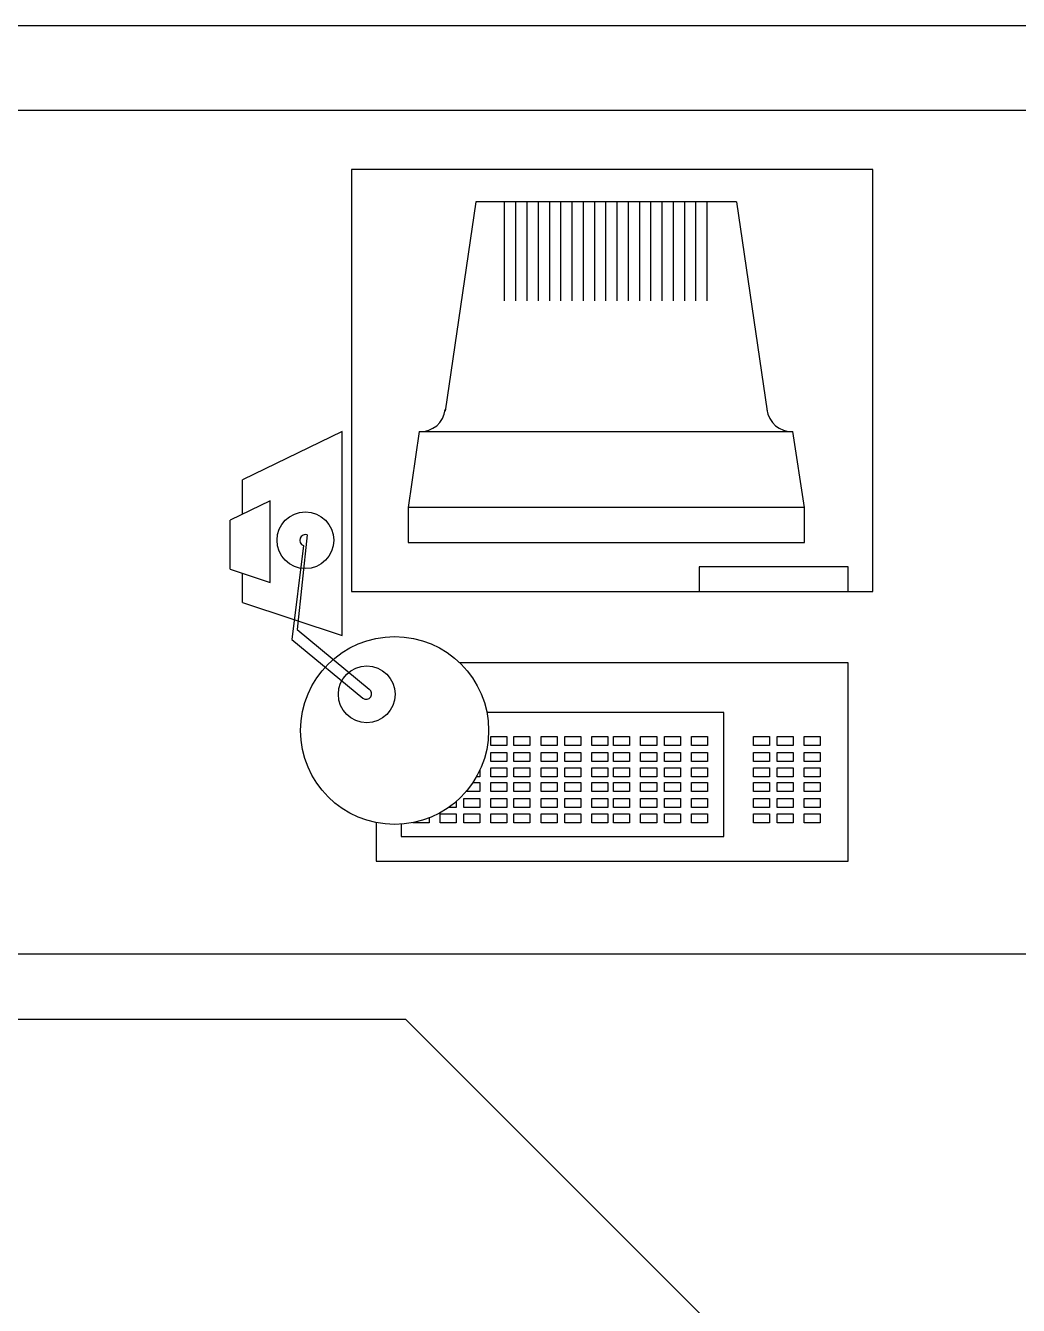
# Model space of a CAD drawing. Header units: millimetres. Extents: x -12161372 to 46643, y -9506984 to 15358.
# Drawn here: x -7529969 to -4625198, y -4633658 to -887861 of the extents above; entities that cross this region are included whole.
import ezdxf

# ---------------------------------------------------------------- set-up
doc = ezdxf.new("R2010")
doc.units = ezdxf.units.MM
doc.layers.add('GRID', color=7, linetype='Continuous', plot=False)

msp = doc.modelspace()

# ---------------------------------------------------------------- linework, layer by layer
at = {"layer": 'GRID'}
for p, q in [((-5050743.713, -1309411.971), (-6576098.14, -1309411.971)), ((-6576098.14, -1309411.971), (-6576098.14, -2544222.698)), ((-5050743.713, -2544222.698), (-5050743.713, -1309411.971)), ((-6213022.44, -1403860.798), (-6302716.365, -2016184.56)), ((-5449915.757, -1403860.798), (-6213022.44, -1403860.798)), ((-6129333.444, -1403860.798), (-6129333.444, -1692981.126)), ((-6096400.024, -1403860.798), (-6096400.024, -1692981.126)), ((-6063466.604, -1403860.798), (-6063466.604, -1692981.126)), ((-6030533.183, -1403860.798), (-6030533.183, -1692981.126)), ((-5997599.763, -1403860.798), (-5997599.763, -1692981.126)), ((-5964666.343, -1403860.798), (-5964666.343, -1692981.126)), ((-5931732.922, -1403860.798), (-5931732.922, -1692981.126)), ((-5898799.502, -1403860.798), (-5898799.502, -1692981.126)), ((-5865866.082, -1403860.798), (-5865866.082, -1692981.126)), ((-5832932.662, -1403860.798), (-5832932.662, -1692981.126)), ((-5799999.241, -1403860.798), (-5799999.241, -1692981.126)), ((-5767065.821, -1403860.798), (-5767065.821, -1692981.126)), ((-5767065.821, -1403860.798), (-5767065.821, -1692981.126)), ((-5734132.401, -1403860.798), (-5734132.401, -1692981.126)), ((-5701198.98, -1403860.798), (-5701198.98, -1692981.126)), ((-5668265.56, -1403860.798), (-5668265.56, -1692981.126)), ((-5635332.14, -1403860.798), (-5635332.14, -1692981.126)), ((-5602398.72, -1403860.798), (-5602398.72, -1692981.126)), ((-5569465.299, -1403860.798), (-5569465.299, -1692981.126)), ((-5536531.879, -1403860.798), (-5536531.879, -1692981.126)), ((-5449915.757, -1403860.798), (-5360221.832, -2016184.56)), ((-6604072.694, -2076225.754), (-6895703.15, -2217633.919)), ((-6604072.694, -2672912.047), (-6604072.694, -2076225.754)), ((-6378068.848, -2076142.755), (-6410613.614, -2298319.826)), ((-6378068.848, -2076142.755), (-5284869.349, -2076142.755)), ((-5251357.22, -2298319.826), (-5284869.349, -2076142.755)), ((-6895703.15, -2318055.133), (-6895703.15, -2217633.919)), ((-6814647.619, -2278752.263), (-6931299.802, -2335315.529)), ((-6814647.619, -2517426.78), (-6814647.619, -2278752.263)), ((-5251357.22, -2298319.826), (-6410613.614, -2298319.826)), ((-6410613.614, -2298319.826), (-6410613.614, -2401025.653)), ((-5251357.22, -2401025.653), (-5251357.22, -2298319.826)), ((-6931299.802, -2478943.492), (-6931299.802, -2335315.529)), ((-6705683.06, -2378724.591), (-6735630.513, -2655032.297)), ((-6717074.435, -2409625.186), (-6751018.428, -2684459.584)), ((-6410613.614, -2401025.653), (-5251357.22, -2401025.653)), ((-5123379.638, -2471586.773), (-5559195.189, -2471586.773)), ((-5559195.189, -2471586.773), (-5559195.189, -2544222.698)), ((-5123379.638, -2544222.698), (-5123379.638, -2471586.773)), ((-6931299.802, -2478943.492), (-6814647.619, -2517426.78)), ((-6895703.15, -2576703.826), (-6895703.15, -2490686.746)), ((-6576098.14, -2544222.698), (-5050743.713, -2544222.698)), ((-6895703.15, -2576703.826), (-6604072.694, -2672912.047)), ((-6735630.513, -2655032.297), (-6524393.763, -2829781.344)), ((-6751018.428, -2684459.584), (-6543271.88, -2856767.023)), ((-5123708.275, -2752630.3), (-6259810.522, -2752630.3)), ((-5123708.275, -3333717.701), (-5123708.275, -2752630.3)), ((-5486887.901, -2897902.15), (-6180412.426, -2897902.15)), ((-5486887.901, -3261081.776), (-5486887.901, -2897902.15)), ((-6503790.852, -3220796.403), (-6503790.852, -3333717.701)), ((-6431154.927, -3225396.404), (-6431154.927, -3261081.776)), ((-6431154.927, -3261081.776), (-5486887.901, -3261081.776)), ((-6503790.852, -3333717.701), (-5123708.275, -3333717.701)), ((-6417566.335, -3797207.58), (-5447784.225, -4766243.428))]:
    msp.add_line(p, q, dxfattribs=at)
for points in [[(-6417566.335, -3797207.58), (-12122580.311, -3797207.58, -0.4142135624), (-12161371.596, -3758416.296), (-12161371.596, -926652.536, -0.4142135624), (-12122580.311, -887861.252), (-5408992.941, -887861.252)], [(-5408992.941, -887861.252), (-2577229.181, -887861.252, -0.4142135624), (-2538437.897, -926652.536), (-2538437.897, -9316677.661, -0.4142135624), (-2577229.181, -9355468.945), (-3866926.52, -9355468.945)], [(-4073215.44, -3605291.001), (-8916716.396, -3605291.001, -0.4142135624), (-8949649.817, -3572357.581), (-8949649.817, -1168217.9, -0.4142135624), (-8916716.396, -1135284.48), (-3216946.512, -1135284.48)]]:
    msp.add_lwpolyline(points, format="xyb", dxfattribs=at)
for points in [[(-6121514.569, -2995124.439), (-6168368.814, -2995124.439), (-6168368.814, -2968658.146), (-6121514.569, -2968658.146)], [(-6054289.226, -2995124.439), (-6101143.47, -2995124.439), (-6101143.47, -2968658.146), (-6054289.226, -2968658.146)], [(-5974840.685, -2995124.439), (-6021694.929, -2995124.439), (-6021694.929, -2968658.146), (-5974840.685, -2968658.146)], [(-5905577.992, -2995124.439), (-5952432.237, -2995124.439), (-5952432.237, -2968658.146), (-5905577.992, -2968658.146)], [(-5826129.451, -2995124.439), (-5872983.696, -2995124.439), (-5872983.696, -2968658.146), (-5826129.451, -2968658.146)], [(-5762978.506, -2995124.439), (-5809832.751, -2995124.439), (-5809832.751, -2968658.146), (-5762978.506, -2968658.146)], [(-5683529.965, -2995124.439), (-5730384.21, -2995124.439), (-5730384.21, -2968658.146), (-5683529.965, -2968658.146)], [(-5614267.272, -2995124.439), (-5661121.517, -2995124.439), (-5661121.517, -2968658.146), (-5614267.272, -2968658.146)], [(-5534818.731, -2995124.439), (-5581672.976, -2995124.439), (-5581672.976, -2968658.146), (-5534818.731, -2968658.146)], [(-5353513.5, -2995124.439), (-5400367.745, -2995124.439), (-5400367.745, -2968658.146), (-5353513.5, -2968658.146)], [(-5284250.807, -2995124.439), (-5331105.052, -2995124.439), (-5331105.052, -2968658.146), (-5284250.807, -2968658.146)], [(-5204802.266, -2995124.439), (-5251656.511, -2995124.439), (-5251656.511, -2968658.146), (-5204802.266, -2968658.146)], [(-6121514.569, -3041949.348), (-6168368.814, -3041949.348), (-6168368.814, -3015483.055), (-6121514.569, -3015483.055)], [(-6054289.226, -3041949.348), (-6101143.47, -3041949.348), (-6101143.47, -3015483.055), (-6054289.226, -3015483.055)], [(-5974840.685, -3041949.348), (-6021694.929, -3041949.348), (-6021694.929, -3015483.055), (-5974840.685, -3015483.055)], [(-5905577.992, -3041949.348), (-5952432.237, -3041949.348), (-5952432.237, -3015483.055), (-5905577.992, -3015483.055)], [(-5826129.451, -3041949.348), (-5872983.696, -3041949.348), (-5872983.696, -3015483.055), (-5826129.451, -3015483.055)], [(-5762978.506, -3041949.348), (-5809832.751, -3041949.348), (-5809832.751, -3015483.055), (-5762978.506, -3015483.055)], [(-5683529.965, -3041949.348), (-5730384.21, -3041949.348), (-5730384.21, -3015483.055), (-5683529.965, -3015483.055)], [(-5614267.272, -3041949.348), (-5661121.517, -3041949.348), (-5661121.517, -3015483.055), (-5614267.272, -3015483.055)], [(-5534818.731, -3041949.348), (-5581672.976, -3041949.348), (-5581672.976, -3015483.055), (-5534818.731, -3015483.055)], [(-5353513.5, -3041949.348), (-5400367.745, -3041949.348), (-5400367.745, -3015483.055), (-5353513.5, -3015483.055)], [(-5284250.807, -3041949.348), (-5331105.052, -3041949.348), (-5331105.052, -3015483.055), (-5284250.807, -3015483.055)], [(-5204802.266, -3041949.348), (-5251656.511, -3041949.348), (-5251656.511, -3015483.055), (-5204802.266, -3015483.055)], [(-6121514.569, -3086738.301), (-6168368.814, -3086738.301), (-6168368.814, -3060272.008), (-6121514.569, -3060272.008)], [(-6054289.226, -3086738.301), (-6101143.47, -3086738.301), (-6101143.47, -3060272.008), (-6054289.226, -3060272.008)], [(-5974840.685, -3086738.301), (-6021694.929, -3086738.301), (-6021694.929, -3060272.008), (-5974840.685, -3060272.008)], [(-5905577.992, -3086738.301), (-5952432.237, -3086738.301), (-5952432.237, -3060272.008), (-5905577.992, -3060272.008)], [(-5826129.451, -3086738.301), (-5872983.696, -3086738.301), (-5872983.696, -3060272.008), (-5826129.451, -3060272.008)], [(-5762978.506, -3086738.301), (-5809832.751, -3086738.301), (-5809832.751, -3060272.008), (-5762978.506, -3060272.008)], [(-5683529.965, -3086738.301), (-5730384.21, -3086738.301), (-5730384.21, -3060272.008), (-5683529.965, -3060272.008)], [(-5614267.272, -3086738.301), (-5661121.517, -3086738.301), (-5661121.517, -3060272.008), (-5614267.272, -3060272.008)], [(-5534818.731, -3086738.301), (-5581672.976, -3086738.301), (-5581672.976, -3060272.008), (-5534818.731, -3060272.008)], [(-5353513.5, -3086738.301), (-5400367.745, -3086738.301), (-5400367.745, -3060272.008), (-5353513.5, -3060272.008)], [(-5284250.807, -3086738.301), (-5331105.052, -3086738.301), (-5331105.052, -3060272.008), (-5284250.807, -3060272.008)], [(-5204802.266, -3086738.301), (-5251656.511, -3086738.301), (-5251656.511, -3060272.008), (-5204802.266, -3060272.008)], [(-6121514.569, -3129491.112), (-6168368.814, -3129491.112), (-6168368.814, -3103024.818), (-6121514.569, -3103024.818)], [(-6054289.226, -3129491.112), (-6101143.47, -3129491.112), (-6101143.47, -3103024.818), (-6054289.226, -3103024.818)], [(-5974840.685, -3129491.112), (-6021694.929, -3129491.112), (-6021694.929, -3103024.818), (-5974840.685, -3103024.818)], [(-5905577.992, -3129491.112), (-5952432.237, -3129491.112), (-5952432.237, -3103024.818), (-5905577.992, -3103024.818)], [(-5826129.451, -3129491.112), (-5872983.696, -3129491.112), (-5872983.696, -3103024.818), (-5826129.451, -3103024.818)], [(-5762978.506, -3129491.112), (-5809832.751, -3129491.112), (-5809832.751, -3103024.818), (-5762978.506, -3103024.818)], [(-5683529.965, -3129491.112), (-5730384.21, -3129491.112), (-5730384.21, -3103024.818), (-5683529.965, -3103024.818)], [(-5614267.272, -3129491.112), (-5661121.517, -3129491.112), (-5661121.517, -3103024.818), (-5614267.272, -3103024.818)], [(-5534818.731, -3129491.112), (-5581672.976, -3129491.112), (-5581672.976, -3103024.818), (-5534818.731, -3103024.818)], [(-5353513.5, -3129491.112), (-5400367.745, -3129491.112), (-5400367.745, -3103024.818), (-5353513.5, -3103024.818)], [(-5284250.807, -3129491.112), (-5331105.052, -3129491.112), (-5331105.052, -3103024.818), (-5284250.807, -3103024.818)], [(-5204802.266, -3129491.112), (-5251656.511, -3129491.112), (-5251656.511, -3103024.818), (-5204802.266, -3103024.818)], [(-6200963.11, -3176316.02), (-6247817.355, -3176316.02), (-6247817.355, -3149849.727), (-6200963.11, -3149849.727)], [(-6121514.569, -3176316.02), (-6168368.814, -3176316.02), (-6168368.814, -3149849.727), (-6121514.569, -3149849.727)], [(-6054289.226, -3176316.02), (-6101143.47, -3176316.02), (-6101143.47, -3149849.727), (-6054289.226, -3149849.727)], [(-5974840.685, -3176316.02), (-6021694.929, -3176316.02), (-6021694.929, -3149849.727), (-5974840.685, -3149849.727)], [(-5905577.992, -3176316.02), (-5952432.237, -3176316.02), (-5952432.237, -3149849.727), (-5905577.992, -3149849.727)], [(-5826129.451, -3176316.02), (-5872983.696, -3176316.02), (-5872983.696, -3149849.727), (-5826129.451, -3149849.727)], [(-5762978.506, -3176316.02), (-5809832.751, -3176316.02), (-5809832.751, -3149849.727), (-5762978.506, -3149849.727)], [(-5683529.965, -3176316.02), (-5730384.21, -3176316.02), (-5730384.21, -3149849.727), (-5683529.965, -3149849.727)], [(-5614267.272, -3176316.02), (-5661121.517, -3176316.02), (-5661121.517, -3149849.727), (-5614267.272, -3149849.727)], [(-5534818.731, -3176316.02), (-5581672.976, -3176316.02), (-5581672.976, -3149849.727), (-5534818.731, -3149849.727)], [(-5353513.5, -3176316.02), (-5400367.745, -3176316.02), (-5400367.745, -3149849.727), (-5353513.5, -3149849.727)], [(-5284250.807, -3176316.02), (-5331105.052, -3176316.02), (-5331105.052, -3149849.727), (-5284250.807, -3149849.727)], [(-5204802.266, -3176316.02), (-5251656.511, -3176316.02), (-5251656.511, -3149849.727), (-5204802.266, -3149849.727)], [(-6270225.803, -3221104.973), (-6317080.048, -3221104.973), (-6317080.048, -3194638.68), (-6270225.803, -3194638.68)], [(-6200963.11, -3221104.973), (-6247817.355, -3221104.973), (-6247817.355, -3194638.68), (-6200963.11, -3194638.68)], [(-6121514.569, -3221104.973), (-6168368.814, -3221104.973), (-6168368.814, -3194638.68), (-6121514.569, -3194638.68)], [(-6054289.226, -3221104.973), (-6101143.47, -3221104.973), (-6101143.47, -3194638.68), (-6054289.226, -3194638.68)], [(-5974840.685, -3221104.973), (-6021694.929, -3221104.973), (-6021694.929, -3194638.68), (-5974840.685, -3194638.68)], [(-5905577.992, -3221104.973), (-5952432.237, -3221104.973), (-5952432.237, -3194638.68), (-5905577.992, -3194638.68)], [(-5826129.451, -3221104.973), (-5872983.696, -3221104.973), (-5872983.696, -3194638.68), (-5826129.451, -3194638.68)], [(-5762978.506, -3221104.973), (-5809832.751, -3221104.973), (-5809832.751, -3194638.68), (-5762978.506, -3194638.68)], [(-5683529.965, -3221104.973), (-5730384.21, -3221104.973), (-5730384.21, -3194638.68), (-5683529.965, -3194638.68)], [(-5614267.272, -3221104.973), (-5661121.517, -3221104.973), (-5661121.517, -3194638.68), (-5614267.272, -3194638.68)], [(-5534818.731, -3221104.973), (-5581672.976, -3221104.973), (-5581672.976, -3194638.68), (-5534818.731, -3194638.68)], [(-5353513.5, -3221104.973), (-5400367.745, -3221104.973), (-5400367.745, -3194638.68), (-5353513.5, -3194638.68)], [(-5284250.807, -3221104.973), (-5331105.052, -3221104.973), (-5331105.052, -3194638.68), (-5284250.807, -3194638.68)], [(-5204802.266, -3221104.973), (-5251656.511, -3221104.973), (-5251656.511, -3194638.68), (-5204802.266, -3194638.68)]]:
    msp.add_lwpolyline(points, close=True, dxfattribs=at)
for points in [[(-6200963.11, -3067200.942), (-6200963.11, -3086738.301), (-6211035.966, -3086738.301)], [(-6221038.235, -3103024.818), (-6200963.11, -3103024.818), (-6200963.11, -3129491.112), (-6240983.109, -3129491.112)], [(-6270225.803, -3158955.005), (-6270225.803, -3176316.02), (-6292490.775, -3176316.02)], [(-6349674.344, -3207011.484), (-6349674.344, -3221104.973), (-6396528.589, -3221104.973), (-6396528.589, -3220762.896)]]:
    msp.add_lwpolyline(points, dxfattribs=at)
for centre, radius in [((-6711378.748, -2394174.889), 82980.769), ((-6450243.981, -2951044.777), 275014.921), ((-6531757.363, -2845143.773), 82980.769)]:
    msp.add_circle(centre, radius, dxfattribs=at)
for centre, radius, start, end in [((-6374568.297, -2003213.346), 73013.372, 267.251959402, 353.56623996), ((-5288369.9, -2003213.346), 73013.372, 186.43376004, 272.748040598), ((-6711378.748, -2394174.889), 16466.71, 69.76380238, 249.76380238), ((-6533832.822, -2843274.184), 16466.71, 235.024881524, 55.024881524)]:
    msp.add_arc(centre, radius, start, end, dxfattribs=at)

doc.saveas('drawing.dxf')
